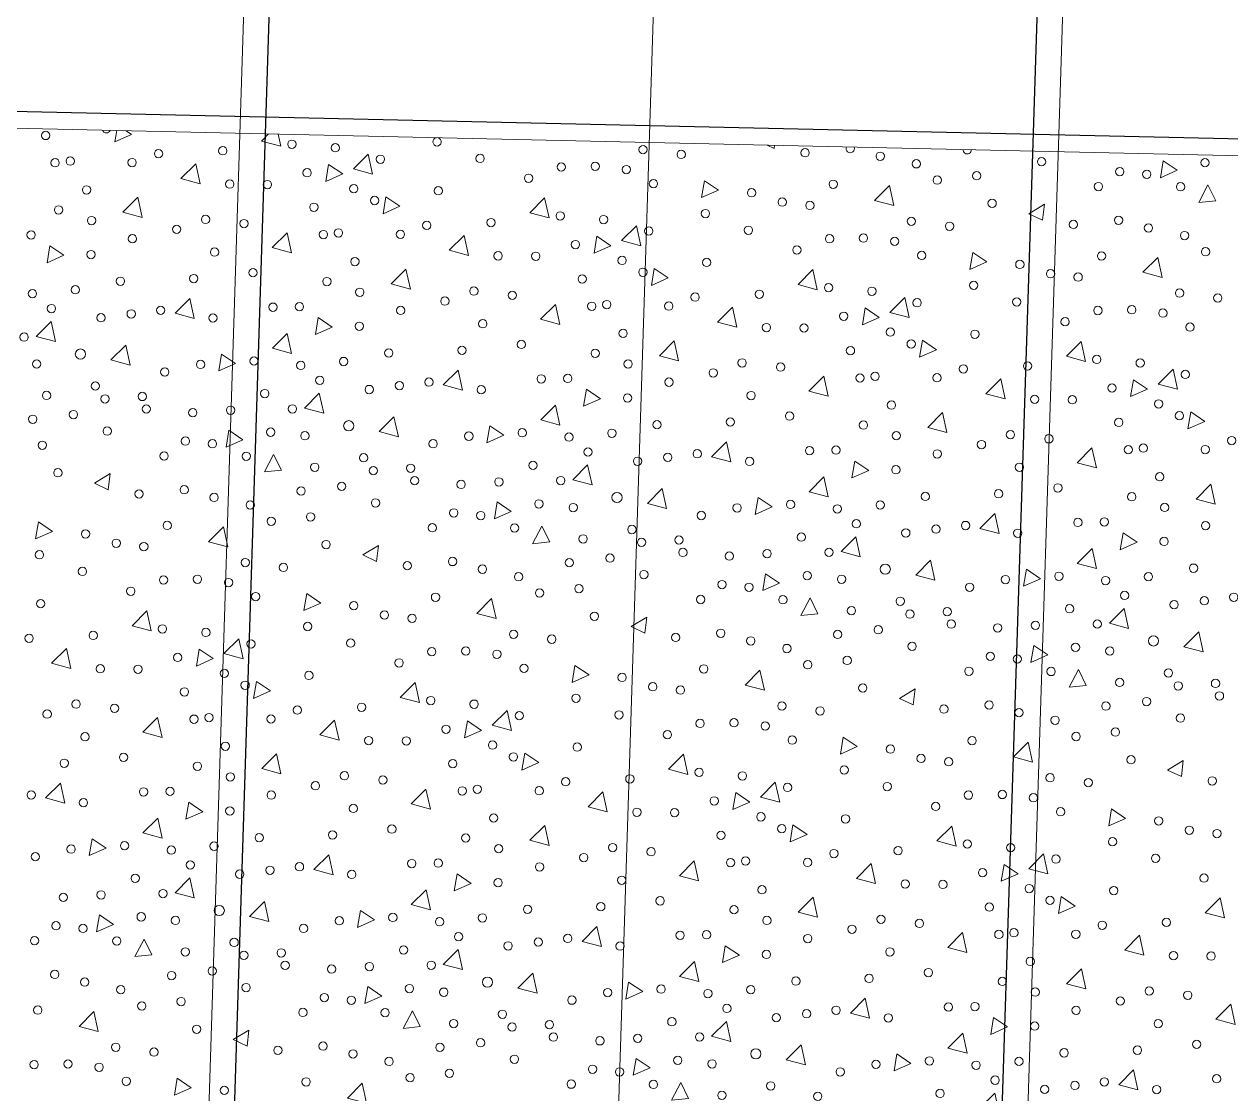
# Model space of a CAD drawing. Extents: x 2536801 to 2538856, y 7112140 to 7131569.
# Drawn here: x 2538111.22 to 2538158.39, y 7124934 to 7124975.79 of the extents above; entities that cross this region are included whole.
import ezdxf

# ---------------------------------------------------------------- set-up
doc = ezdxf.new("R2010")
doc.units = 0
doc.header["$LTSCALE"] = 100
doc.header["$MEASUREMENT"] = 0
for name, color, linetype, lineweight in [('D_BOC_XST', 4, 'Continuous', 13), ('D_CTB_1', 2, 'Continuous', 0), ('D_EOS_ML', 7, 'Continuous', 30), ('D_FOC_XST', 4, 'Continuous', 30), ('D_RIPRAP_1', 7, 'Continuous', 0)]:
    doc.layers.add(name, color=color, linetype=linetype, lineweight=lineweight)

msp = doc.modelspace()

# ---------------------------------------------------------------- linework, layer by layer
at = {"layer": 'D_BOC_XST', "linetype": 'Continuous', "lineweight": 0}
msp.add_line((2538038.671, 7124973.335), (2538196.596, 7124969.806), dxfattribs=at)
at = {"layer": 'D_CTB_1', "linetype": 'Continuous', "lineweight": 0, "ltscale": 0.025}
for p, q in [((2538079.618, 7122710.126), (2538251.406, 7128101.788)), ((2538115.994, 7124856.643), (2538134.146, 7125426.355)), ((2538132.659, 7124877.256), (2538144.187, 7125239.073))]:
    msp.add_line(p, q, dxfattribs=at)
at = {"layer": 'D_EOS_ML'}
for p, q in [((2537858.555, 7116745.355), (2538220.422, 7128102.775)), ((2537888.539, 7116744.399), (2538250.407, 7128101.82))]:
    msp.add_line(p, q, dxfattribs=at)
at = {"layer": 'D_FOC_XST'}
msp.add_line((2538038.692, 7124974.001), (2538195.944, 7124970.488), dxfattribs=at)
at = {"layer": 'D_RIPRAP_1', "color": 7, "linetype": 'Continuous', "lineweight": 0}
for p, q in [((2538038.671, 7124973.335), (2538195.262, 7124969.836)), ((2538140.541, 7124970.934), (2538140.266, 7124971.065)), ((2538140.556, 7124971.058), (2538140.541, 7124970.934)), ((2538150.493, 7124968.386), (2538151.106, 7124968.759)), ((2538151.106, 7124968.759), (2538151.029, 7124968.131)), ((2538151.029, 7124968.131), (2538150.493, 7124968.386)), ((2538113.968, 7124957.857), (2538114.581, 7124958.23)), ((2538114.581, 7124958.23), (2538114.504, 7124957.602)), ((2538114.504, 7124957.602), (2538113.968, 7124957.857)), ((2538124.456, 7124955.055), (2538125.069, 7124955.427)), ((2538125.069, 7124955.427), (2538124.992, 7124954.799)), ((2538124.992, 7124954.799), (2538124.456, 7124955.055)), ((2538134.944, 7124952.252), (2538135.557, 7124952.624)), ((2538135.557, 7124952.624), (2538135.48, 7124951.997)), ((2538135.48, 7124951.997), (2538134.944, 7124952.252)), ((2538145.432, 7124949.449), (2538146.045, 7124949.821)), ((2538146.045, 7124949.821), (2538145.968, 7124949.194)), ((2538145.968, 7124949.194), (2538145.432, 7124949.449)), ((2538155.92, 7124946.646), (2538156.533, 7124947.018)), ((2538156.533, 7124947.018), (2538156.456, 7124946.391)), ((2538156.456, 7124946.391), (2538155.92, 7124946.646)), ((2538119.395, 7124936.117), (2538120.008, 7124936.489)), ((2538120.008, 7124936.489), (2538119.932, 7124935.862)), ((2538119.932, 7124935.862), (2538119.395, 7124936.117))]:
    msp.add_line(p, q, dxfattribs=at)
at = {"layer": 'D_RIPRAP_1', "color": 7, "linetype": 'Continuous', "lineweight": 0, "flags": 128}
for points in [[(2538115.206, 7124971.625), (2538115.421, 7124971.48), (2538114.761, 7124971.189), (2538114.835, 7124971.633)], [(2538121.145, 7124971.492), (2538121.248, 7124971.022), (2538120.496, 7124971.223), (2538120.773, 7124971.5)]]:
    msp.add_lwpolyline(points, dxfattribs=at)
for points in [[(2538124.839, 7124969.934), (2538124.087, 7124970.135), (2538124.667, 7124970.717)], [(2538155.638, 7124969.792), (2538155.749, 7124970.453), (2538156.298, 7124970.083)], [(2538118.101, 7124969.557), (2538117.349, 7124969.758), (2538117.929, 7124970.34)], [(2538123.01, 7124969.646), (2538123.121, 7124970.308), (2538123.67, 7124969.938)], [(2538137.703, 7124969.012), (2538137.813, 7124969.674), (2538138.362, 7124969.303)], [(2538145.215, 7124968.7), (2538144.463, 7124968.9), (2538145.043, 7124969.482)], [(2538157.799, 7124968.891), (2538157.133, 7124968.823), (2538157.496, 7124969.508)], [(2538115.829, 7124968.243), (2538115.077, 7124968.444), (2538115.657, 7124969.026)], [(2538125.249, 7124968.386), (2538125.359, 7124969.048), (2538125.908, 7124968.677)], [(2538131.736, 7124968.219), (2538130.984, 7124968.42), (2538131.564, 7124969.002)], [(2538121.67, 7124966.86), (2538120.918, 7124967.061), (2538121.498, 7124967.643)], [(2538135.327, 7124967.131), (2538134.575, 7124967.332), (2538135.155, 7124967.914)], [(2538112.114, 7124966.468), (2538112.225, 7124967.13), (2538112.774, 7124966.759)], [(2538128.589, 7124966.754), (2538127.837, 7124966.955), (2538128.417, 7124967.537)], [(2538133.498, 7124966.844), (2538133.609, 7124967.506), (2538134.158, 7124967.135)], [(2538148.191, 7124966.209), (2538148.301, 7124966.871), (2538148.85, 7124966.5)], [(2538155.703, 7124965.897), (2538154.951, 7124966.098), (2538155.531, 7124966.68)], [(2538126.317, 7124965.44), (2538125.565, 7124965.641), (2538126.145, 7124966.223)], [(2538135.737, 7124965.583), (2538135.847, 7124966.245), (2538136.396, 7124965.875)], [(2538142.224, 7124965.417), (2538141.472, 7124965.617), (2538142.052, 7124966.199)], [(2538117.868, 7124964.295), (2538117.117, 7124964.495), (2538117.697, 7124965.077)], [(2538132.158, 7124964.057), (2538131.406, 7124964.258), (2538131.986, 7124964.84)], [(2538139.077, 7124963.951), (2538138.325, 7124964.152), (2538138.905, 7124964.734)], [(2538145.815, 7124964.329), (2538145.063, 7124964.529), (2538145.643, 7124965.111)], [(2538122.602, 7124963.665), (2538122.713, 7124964.327), (2538123.262, 7124963.957)], [(2538143.986, 7124964.041), (2538144.097, 7124964.703), (2538144.646, 7124964.332)], [(2538112.441, 7124963.391), (2538111.689, 7124963.592), (2538112.269, 7124964.174)], [(2538121.676, 7124962.927), (2538120.925, 7124963.128), (2538121.505, 7124963.71)], [(2538136.804, 7124962.637), (2538136.053, 7124962.838), (2538136.633, 7124963.42)], [(2538146.225, 7124962.78), (2538146.335, 7124963.442), (2538146.884, 7124963.072)], [(2538152.712, 7124962.614), (2538151.96, 7124962.815), (2538152.54, 7124963.397)], [(2538115.358, 7124962.471), (2538114.607, 7124962.672), (2538115.187, 7124963.254)], [(2538118.824, 7124962.24), (2538118.935, 7124962.902), (2538119.484, 7124962.532)], [(2538128.356, 7124961.492), (2538127.605, 7124961.693), (2538128.185, 7124962.275)], [(2538142.645, 7124961.255), (2538141.894, 7124961.455), (2538142.474, 7124962.037)], [(2538149.565, 7124961.149), (2538148.813, 7124961.349), (2538149.393, 7124961.931)], [(2538154.474, 7124961.238), (2538154.585, 7124961.9), (2538155.134, 7124961.53)], [(2538156.303, 7124961.526), (2538155.551, 7124961.727), (2538156.131, 7124962.309)], [(2538133.09, 7124960.862), (2538133.201, 7124961.524), (2538133.75, 7124961.154)], [(2538122.929, 7124960.588), (2538122.177, 7124960.789), (2538122.757, 7124961.371)], [(2538132.164, 7124960.124), (2538131.413, 7124960.325), (2538131.993, 7124960.907)], [(2538147.292, 7124959.835), (2538146.541, 7124960.036), (2538147.121, 7124960.618)], [(2538156.713, 7124959.977), (2538156.823, 7124960.639), (2538157.372, 7124960.269)], [(2538125.846, 7124959.668), (2538125.095, 7124959.869), (2538125.675, 7124960.451)], [(2538129.312, 7124959.437), (2538129.423, 7124960.099), (2538129.972, 7124959.729)], [(2538119.113, 7124959.263), (2538119.224, 7124959.924), (2538119.773, 7124959.554)], [(2538138.844, 7124958.689), (2538138.093, 7124958.89), (2538138.673, 7124959.472)], [(2538153.133, 7124958.452), (2538152.382, 7124958.653), (2538152.962, 7124959.235)], [(2538121.274, 7124958.362), (2538120.608, 7124958.294), (2538120.971, 7124958.979)], [(2538143.578, 7124958.059), (2538143.689, 7124958.721), (2538144.238, 7124958.351)], [(2538133.417, 7124957.786), (2538132.665, 7124957.986), (2538133.245, 7124958.568)], [(2538142.652, 7124957.321), (2538141.901, 7124957.522), (2538142.481, 7124958.104)], [(2538136.334, 7124956.865), (2538135.583, 7124957.066), (2538136.163, 7124957.648)], [(2538157.78, 7124957.032), (2538157.029, 7124957.233), (2538157.609, 7124957.815)], [(2538139.8, 7124956.635), (2538139.911, 7124957.296), (2538140.46, 7124956.926)], [(2538129.601, 7124956.46), (2538129.712, 7124957.122), (2538130.261, 7124956.751)], [(2538111.666, 7124955.68), (2538111.777, 7124956.342), (2538112.326, 7124955.971)], [(2538149.332, 7124955.886), (2538148.581, 7124956.087), (2538149.16, 7124956.669)], [(2538119.178, 7124955.368), (2538118.426, 7124955.569), (2538119.006, 7124956.151)], [(2538131.762, 7124955.559), (2538131.096, 7124955.491), (2538131.459, 7124956.176)], [(2538143.905, 7124954.983), (2538143.153, 7124955.184), (2538143.733, 7124955.766)], [(2538154.066, 7124955.257), (2538154.177, 7124955.918), (2538154.726, 7124955.548)], [(2538153.14, 7124954.519), (2538152.389, 7124954.72), (2538152.969, 7124955.302)], [(2538146.822, 7124954.062), (2538146.071, 7124954.263), (2538146.65, 7124954.845)], [(2538150.288, 7124953.832), (2538150.399, 7124954.494), (2538150.948, 7124954.123)], [(2538140.089, 7124953.657), (2538140.2, 7124954.319), (2538140.749, 7124953.949)], [(2538122.154, 7124952.877), (2538122.264, 7124953.539), (2538122.813, 7124953.169)], [(2538129.666, 7124952.565), (2538128.914, 7124952.766), (2538129.494, 7124953.348)], [(2538142.25, 7124952.757), (2538141.584, 7124952.688), (2538141.947, 7124953.374)], [(2538154.393, 7124952.18), (2538153.641, 7124952.381), (2538154.221, 7124952.963)], [(2538116.187, 7124952.085), (2538115.435, 7124952.286), (2538116.015, 7124952.868)], [(2538157.31, 7124951.26), (2538156.559, 7124951.46), (2538157.138, 7124952.042)], [(2538119.778, 7124950.997), (2538119.026, 7124951.198), (2538119.606, 7124951.78)], [(2538150.577, 7124950.854), (2538150.688, 7124951.516), (2538151.237, 7124951.146)], [(2538113.04, 7124950.62), (2538112.288, 7124950.82), (2538112.868, 7124951.402)], [(2538117.95, 7124950.709), (2538118.06, 7124951.371), (2538118.609, 7124951.001)], [(2538132.642, 7124950.074), (2538132.752, 7124950.736), (2538133.301, 7124950.366)], [(2538152.738, 7124949.954), (2538152.072, 7124949.885), (2538152.435, 7124950.571)], [(2538120.188, 7124949.448), (2538120.299, 7124950.11), (2538120.848, 7124949.74)], [(2538140.154, 7124949.762), (2538139.402, 7124949.963), (2538139.982, 7124950.545)], [(2538126.675, 7124949.282), (2538125.923, 7124949.483), (2538126.503, 7124950.065)], [(2538116.609, 7124947.923), (2538115.857, 7124948.124), (2538116.437, 7124948.706)], [(2538130.266, 7124948.194), (2538129.514, 7124948.395), (2538130.094, 7124948.977)], [(2538123.528, 7124947.817), (2538122.776, 7124948.018), (2538123.356, 7124948.6)], [(2538128.437, 7124947.906), (2538128.548, 7124948.568), (2538129.097, 7124948.198)], [(2538143.13, 7124947.271), (2538143.24, 7124947.933), (2538143.789, 7124947.563)], [(2538150.642, 7124946.959), (2538149.89, 7124947.16), (2538150.47, 7124947.742)], [(2538121.256, 7124946.503), (2538120.504, 7124946.704), (2538121.084, 7124947.286)], [(2538130.676, 7124946.646), (2538130.787, 7124947.307), (2538131.336, 7124946.937)], [(2538137.163, 7124946.479), (2538136.411, 7124946.68), (2538136.991, 7124947.262)], [(2538112.807, 7124945.357), (2538112.056, 7124945.558), (2538112.636, 7124946.14)], [(2538127.097, 7124945.12), (2538126.345, 7124945.321), (2538126.925, 7124945.903)], [(2538140.754, 7124945.391), (2538140.002, 7124945.592), (2538140.582, 7124946.174)], [(2538117.541, 7124944.728), (2538117.652, 7124945.389), (2538118.201, 7124945.019)], [(2538134.016, 7124945.014), (2538133.264, 7124945.215), (2538133.844, 7124945.797)], [(2538138.925, 7124945.103), (2538139.036, 7124945.765), (2538139.585, 7124945.395)], [(2538153.618, 7124944.469), (2538153.728, 7124945.131), (2538154.277, 7124944.76)], [(2538116.616, 7124943.99), (2538115.864, 7124944.191), (2538116.444, 7124944.773)], [(2538131.744, 7124943.7), (2538130.992, 7124943.901), (2538131.572, 7124944.483)], [(2538141.164, 7124943.843), (2538141.274, 7124944.505), (2538141.823, 7124944.134)], [(2538147.651, 7124943.676), (2538146.899, 7124943.877), (2538147.479, 7124944.459)], [(2538113.763, 7124943.303), (2538113.874, 7124943.965), (2538114.423, 7124943.594)], [(2538123.295, 7124942.554), (2538122.544, 7124942.755), (2538123.124, 7124943.337)], [(2538137.585, 7124942.317), (2538136.833, 7124942.518), (2538137.413, 7124943.1)], [(2538151.242, 7124942.588), (2538150.49, 7124942.789), (2538151.07, 7124943.371)], [(2538128.029, 7124941.925), (2538128.14, 7124942.587), (2538128.689, 7124942.216)], [(2538144.504, 7124942.211), (2538143.752, 7124942.412), (2538144.332, 7124942.994)], [(2538149.413, 7124942.301), (2538149.524, 7124942.962), (2538150.073, 7124942.592)], [(2538117.868, 7124941.651), (2538117.117, 7124941.852), (2538117.696, 7124942.434)], [(2538127.103, 7124941.187), (2538126.352, 7124941.388), (2538126.932, 7124941.97)], [(2538142.232, 7124940.897), (2538141.48, 7124941.098), (2538142.06, 7124941.68)], [(2538151.652, 7124941.04), (2538151.762, 7124941.702), (2538152.311, 7124941.332)], [(2538158.139, 7124940.873), (2538157.387, 7124941.074), (2538157.967, 7124941.656)], [(2538120.785, 7124940.731), (2538120.034, 7124940.931), (2538120.614, 7124941.513)], [(2538124.251, 7124940.5), (2538124.362, 7124941.162), (2538124.911, 7124940.791)], [(2538114.053, 7124940.325), (2538114.163, 7124940.987), (2538114.712, 7124940.617)], [(2538133.783, 7124939.752), (2538133.032, 7124939.952), (2538133.612, 7124940.534)], [(2538148.073, 7124939.514), (2538147.321, 7124939.715), (2538147.901, 7124940.297)], [(2538154.992, 7124939.408), (2538154.24, 7124939.609), (2538154.82, 7124940.191)], [(2538116.213, 7124939.425), (2538115.547, 7124939.356), (2538115.91, 7124940.042)], [(2538138.517, 7124939.122), (2538138.628, 7124939.784), (2538139.177, 7124939.414)], [(2538128.356, 7124938.848), (2538127.604, 7124939.049), (2538128.184, 7124939.631)], [(2538137.591, 7124938.384), (2538136.84, 7124938.585), (2538137.42, 7124939.167)], [(2538152.72, 7124938.094), (2538151.968, 7124938.295), (2538152.548, 7124938.877)], [(2538131.273, 7124937.928), (2538130.522, 7124938.129), (2538131.102, 7124938.711)], [(2538134.739, 7124937.697), (2538134.85, 7124938.359), (2538135.399, 7124937.989)], [(2538124.54, 7124937.522), (2538124.651, 7124938.184), (2538125.2, 7124937.814)], [(2538144.271, 7124936.949), (2538143.52, 7124937.15), (2538144.1, 7124937.732)], [(2538158.561, 7124936.711), (2538157.809, 7124936.912), (2538158.389, 7124937.494)], [(2538114.117, 7124936.43), (2538113.366, 7124936.631), (2538113.945, 7124937.213)], [(2538126.701, 7124936.622), (2538126.035, 7124936.554), (2538126.398, 7124937.239)], [(2538149.005, 7124936.319), (2538149.116, 7124936.981), (2538149.665, 7124936.611)], [(2538138.844, 7124936.045), (2538138.092, 7124936.246), (2538138.672, 7124936.828)], [(2538148.079, 7124935.581), (2538147.328, 7124935.782), (2538147.908, 7124936.364)], [(2538141.761, 7124935.125), (2538141.01, 7124935.326), (2538141.59, 7124935.908)], [(2538145.227, 7124934.894), (2538145.338, 7124935.556), (2538145.887, 7124935.186)], [(2538135.028, 7124934.72), (2538135.139, 7124935.381), (2538135.688, 7124935.011)], [(2538117.093, 7124933.94), (2538117.204, 7124934.602), (2538117.753, 7124934.231)], [(2538154.759, 7124934.146), (2538154.008, 7124934.347), (2538154.588, 7124934.929)], [(2538124.605, 7124933.628), (2538123.853, 7124933.828), (2538124.433, 7124934.41)], [(2538137.189, 7124933.819), (2538136.523, 7124933.751), (2538136.886, 7124934.436)], [(2538149.332, 7124933.243), (2538148.58, 7124933.443), (2538149.16, 7124934.025)]]:
    msp.add_lwpolyline(points, close=True, dxfattribs=at)
at = {"layer": 'D_RIPRAP_1', "color": 7, "linetype": 'Continuous', "lineweight": 0}
for centre, radius in [((2538112.058, 7124971.441), 0.163), ((2538116.471, 7124970.732), 0.163), ((2538118.981, 7124970.843), 0.163), ((2538121.687, 7124971.101), 0.163), ((2538123.382, 7124970.961), 0.163), ((2538135.412, 7124970.889), 0.163), ((2538136.905, 7124970.699), 0.163), ((2538141.747, 7124970.767), 0.163), ((2538112.43, 7124970.375), 0.163), ((2538113.018, 7124970.439), 0.163), ((2538115.44, 7124970.382), 0.163), ((2538125.148, 7124970.512), 0.163), ((2538129.044, 7124970.543), 0.163), ((2538132.216, 7124970.209), 0.163), ((2538133.542, 7124970.235), 0.163), ((2538144.683, 7124970.63), 0.163), ((2538146.095, 7124970.334), 0.163), ((2538150.992, 7124970.418), 0.163), ((2538157.379, 7124970.378), 0.163), ((2538122.281, 7124969.984), 0.163), ((2538130.937, 7124969.77), 0.163), ((2538134.76, 7124970.109), 0.163), ((2538148.453, 7124969.869), 0.163), ((2538154.049, 7124970.028), 0.163), ((2538155.104, 7124969.924), 0.163), ((2538113.658, 7124969.316), 0.163), ((2538119.258, 7124969.542), 0.163), ((2538120.73, 7124969.525), 0.163), ((2538124.104, 7124969.362), 0.163), ((2538127.411, 7124969.282), 0.163), ((2538135.818, 7124969.559), 0.163), ((2538142.848, 7124969.535), 0.163), ((2538146.914, 7124969.699), 0.163), ((2538153.213, 7124969.446), 0.163), ((2538156.427, 7124969.436), 0.163), ((2538124.919, 7124968.901), 0.163), ((2538139.655, 7124969.204), 0.163), ((2538140.853, 7124968.84), 0.163), ((2538112.565, 7124968.535), 0.163), ((2538122.546, 7124968.638), 0.163), ((2538137.851, 7124968.39), 0.163), ((2538141.934, 7124968.709), 0.163), ((2538149.06, 7124968.79), 0.163), ((2538113.852, 7124968.119), 0.163), ((2538118.31, 7124968.162), 0.163), ((2538119.814, 7124967.998), 0.163), ((2538126.959, 7124967.929), 0.163), ((2538129.469, 7124968.041), 0.163), ((2538132.175, 7124968.299), 0.163), ((2538133.87, 7124968.158), 0.163), ((2538145.9, 7124968.086), 0.163), ((2538147.393, 7124967.896), 0.163), ((2538152.235, 7124967.964), 0.163), ((2538154.001, 7124968.128), 0.163), ((2538111.492, 7124967.555), 0.163), ((2538115.45, 7124967.408), 0.163), ((2538117.179, 7124967.773), 0.163), ((2538122.918, 7124967.572), 0.163), ((2538123.506, 7124967.636), 0.163), ((2538125.928, 7124967.579), 0.163), ((2538135.636, 7124967.709), 0.163), ((2538139.532, 7124967.74), 0.163), ((2538142.704, 7124967.406), 0.163), ((2538144.029, 7124967.433), 0.163), ((2538155.171, 7124967.828), 0.163), ((2538156.582, 7124967.531), 0.163), ((2538132.769, 7124967.181), 0.163), ((2538141.425, 7124966.967), 0.163), ((2538145.248, 7124967.306), 0.163), ((2538113.832, 7124966.789), 0.163), ((2538118.66, 7124966.886), 0.163), ((2538124.146, 7124966.513), 0.163), ((2538129.746, 7124966.739), 0.163), ((2538131.218, 7124966.722), 0.163), ((2538134.592, 7124966.56), 0.163), ((2538137.899, 7124966.479), 0.163), ((2538146.306, 7124966.756), 0.163), ((2538153.336, 7124966.732), 0.163), ((2538157.402, 7124966.896), 0.163), ((2538120.165, 7124966.08), 0.163), ((2538135.406, 7124966.098), 0.163), ((2538150.142, 7124966.401), 0.163), ((2538151.341, 7124966.038), 0.163), ((2538114.983, 7124965.747), 0.163), ((2538117.847, 7124965.851), 0.163), ((2538123.053, 7124965.733), 0.163), ((2538133.034, 7124965.835), 0.163), ((2538142.663, 7124965.496), 0.163), ((2538148.339, 7124965.587), 0.163), ((2538152.422, 7124965.906), 0.163), ((2538111.543, 7124965.26), 0.163), ((2538113.219, 7124965.413), 0.163), ((2538124.34, 7124965.317), 0.163), ((2538128.798, 7124965.359), 0.163), ((2538130.302, 7124965.195), 0.163), ((2538137.447, 7124965.126), 0.163), ((2538139.957, 7124965.238), 0.163), ((2538144.358, 7124965.355), 0.163), ((2538156.388, 7124965.283), 0.163), ((2538157.881, 7124965.093), 0.163), ((2538112.286, 7124964.679), 0.163), ((2538116.555, 7124964.61), 0.163), ((2538120.946, 7124964.733), 0.163), ((2538121.98, 7124964.753), 0.163), ((2538125.938, 7124964.606), 0.163), ((2538127.667, 7124964.97), 0.163), ((2538133.406, 7124964.769), 0.163), ((2538133.994, 7124964.833), 0.163), ((2538136.416, 7124964.776), 0.163), ((2538146.124, 7124964.906), 0.163), ((2538150.02, 7124964.937), 0.163), ((2538153.192, 7124964.603), 0.163), ((2538154.517, 7124964.63), 0.163), ((2538114.221, 7124964.319), 0.163), ((2538115.402, 7124964.471), 0.163), ((2538118.599, 7124964.31), 0.163), ((2538129.148, 7124964.083), 0.163), ((2538143.257, 7124964.379), 0.163), ((2538151.913, 7124964.165), 0.163), ((2538155.736, 7124964.503), 0.163), ((2538124.32, 7124963.987), 0.163), ((2538134.634, 7124963.71), 0.163), ((2538140.234, 7124963.936), 0.163), ((2538141.706, 7124963.92), 0.163), ((2538145.08, 7124963.757), 0.163), ((2538148.387, 7124963.676), 0.163), ((2538156.794, 7124963.953), 0.163), ((2538111.218, 7124963.563), 0.163), ((2538130.653, 7124963.277), 0.163), ((2538145.894, 7124963.295), 0.163), ((2538113.418, 7124962.902), 0.199), ((2538125.471, 7124962.944), 0.163), ((2538128.335, 7124963.048), 0.163), ((2538133.541, 7124962.93), 0.163), ((2538143.522, 7124963.032), 0.163), ((2538153.151, 7124962.693), 0.163), ((2538111.707, 7124962.511), 0.163), ((2538116.716, 7124962.199), 0.163), ((2538118.114, 7124962.496), 0.163), ((2538120.204, 7124962.629), 0.163), ((2538122.031, 7124962.458), 0.163), ((2538123.707, 7124962.61), 0.163), ((2538134.828, 7124962.514), 0.163), ((2538139.286, 7124962.556), 0.163), ((2538140.79, 7124962.392), 0.163), ((2538147.935, 7124962.323), 0.163), ((2538150.445, 7124962.435), 0.163), ((2538154.846, 7124962.553), 0.163), ((2538122.774, 7124961.876), 0.163), ((2538127.043, 7124961.807), 0.163), ((2538131.434, 7124961.93), 0.163), ((2538132.468, 7124961.95), 0.163), ((2538136.426, 7124961.803), 0.163), ((2538138.155, 7124962.167), 0.163), ((2538143.894, 7124961.966), 0.163), ((2538144.482, 7124962.031), 0.163), ((2538146.903, 7124961.974), 0.163), ((2538156.612, 7124962.103), 0.163), ((2538112.093, 7124961.284), 0.163), ((2538114.001, 7124961.652), 0.163), ((2538120.623, 7124961.356), 0.163), ((2538124.709, 7124961.516), 0.163), ((2538125.89, 7124961.668), 0.163), ((2538129.087, 7124961.508), 0.163), ((2538139.636, 7124961.28), 0.163), ((2538153.745, 7124961.576), 0.163), ((2538114.38, 7124961.149), 0.163), ((2538115.84, 7124961.243), 0.163), ((2538134.807, 7124961.184), 0.163), ((2538145.122, 7124960.907), 0.163), ((2538150.722, 7124961.133), 0.163), ((2538152.194, 7124961.117), 0.163), ((2538155.568, 7124960.954), 0.163), ((2538111.555, 7124960.355), 0.163), ((2538113.143, 7124960.535), 0.163), ((2538115.995, 7124960.756), 0.163), ((2538117.811, 7124960.61), 0.163), ((2538119.289, 7124960.708), 0.163), ((2538121.706, 7124960.76), 0.163), ((2538141.141, 7124960.475), 0.163), ((2538156.382, 7124960.492), 0.163), ((2538114.468, 7124959.889), 0.163), ((2538120.854, 7124959.849), 0.163), ((2538123.906, 7124960.1), 0.199), ((2538135.959, 7124960.141), 0.163), ((2538138.823, 7124960.245), 0.163), ((2538144.029, 7124960.127), 0.163), ((2538154.01, 7124960.23), 0.163), ((2538117.524, 7124959.499), 0.163), ((2538118.579, 7124959.395), 0.163), ((2538122.195, 7124959.708), 0.163), ((2538127.204, 7124959.396), 0.163), ((2538128.602, 7124959.693), 0.163), ((2538130.691, 7124959.826), 0.163), ((2538132.519, 7124959.655), 0.163), ((2538134.195, 7124959.807), 0.163), ((2538145.315, 7124959.711), 0.163), ((2538148.643, 7124959.364), 0.163), ((2538149.774, 7124959.753), 0.163), ((2538151.278, 7124959.589), 0.163), ((2538158.423, 7124959.52), 0.163), ((2538111.928, 7124959.34), 0.163), ((2538116.688, 7124958.917), 0.163), ((2538119.902, 7124958.907), 0.163), ((2538133.262, 7124959.073), 0.163), ((2538137.531, 7124959.005), 0.163), ((2538141.922, 7124959.127), 0.163), ((2538142.956, 7124959.147), 0.163), ((2538146.914, 7124959), 0.163), ((2538154.382, 7124959.164), 0.163), ((2538154.97, 7124959.228), 0.163), ((2538157.391, 7124959.171), 0.163), ((2538122.581, 7124958.481), 0.163), ((2538124.489, 7124958.849), 0.163), ((2538126.328, 7124958.44), 0.163), ((2538131.111, 7124958.553), 0.163), ((2538135.197, 7124958.713), 0.163), ((2538136.378, 7124958.866), 0.163), ((2538139.575, 7124958.705), 0.163), ((2538150.124, 7124958.478), 0.163), ((2538112.536, 7124958.261), 0.163), ((2538124.868, 7124958.346), 0.163), ((2538126.483, 7124957.953), 0.163), ((2538132.194, 7124957.957), 0.163), ((2538145.295, 7124958.381), 0.163), ((2538155.61, 7124958.105), 0.163), ((2538117.476, 7124957.599), 0.163), ((2538122.043, 7124957.552), 0.163), ((2538123.631, 7124957.732), 0.163), ((2538128.299, 7124957.808), 0.163), ((2538129.777, 7124957.906), 0.163), ((2538151.629, 7124957.672), 0.163), ((2538115.71, 7124957.435), 0.163), ((2538118.646, 7124957.299), 0.163), ((2538120.058, 7124957.002), 0.163), ((2538124.956, 7124957.086), 0.163), ((2538131.342, 7124957.046), 0.163), ((2538134.394, 7124957.297), 0.199), ((2538141.179, 7124957.024), 0.163), ((2538144.683, 7124957.004), 0.163), ((2538146.447, 7124957.338), 0.163), ((2538149.311, 7124957.442), 0.163), ((2538154.517, 7124957.324), 0.163), ((2538122.416, 7124956.538), 0.163), ((2538128.012, 7124956.696), 0.163), ((2538129.067, 7124956.592), 0.163), ((2538132.683, 7124956.905), 0.163), ((2538137.692, 7124956.593), 0.163), ((2538139.09, 7124956.89), 0.163), ((2538143.007, 7124956.852), 0.163), ((2538155.803, 7124956.908), 0.163), ((2538116.811, 7124956.203), 0.163), ((2538120.878, 7124956.367), 0.163), ((2538127.176, 7124956.114), 0.163), ((2538130.39, 7124956.104), 0.163), ((2538143.75, 7124956.27), 0.163), ((2538146.866, 7124956.063), 0.163), ((2538148.019, 7124956.202), 0.163), ((2538152.41, 7124956.324), 0.163), ((2538153.444, 7124956.344), 0.163), ((2538157.402, 7124956.197), 0.163), ((2538113.618, 7124955.872), 0.163), ((2538133.069, 7124955.678), 0.163), ((2538134.977, 7124956.046), 0.163), ((2538136.816, 7124955.637), 0.163), ((2538141.599, 7124955.75), 0.163), ((2538145.685, 7124955.911), 0.163), ((2538150.063, 7124955.902), 0.163), ((2538114.817, 7124955.509), 0.163), ((2538115.897, 7124955.377), 0.163), ((2538123.024, 7124955.458), 0.163), ((2538135.356, 7124955.543), 0.163), ((2538136.971, 7124955.151), 0.163), ((2538142.682, 7124955.154), 0.163), ((2538155.783, 7124955.578), 0.163), ((2538111.814, 7124955.058), 0.163), ((2538119.863, 7124954.754), 0.163), ((2538127.964, 7124954.796), 0.163), ((2538132.531, 7124954.749), 0.163), ((2538134.119, 7124954.929), 0.163), ((2538138.787, 7124955.005), 0.163), ((2538140.264, 7124955.103), 0.163), ((2538113.496, 7124954.408), 0.163), ((2538121.356, 7124954.564), 0.163), ((2538126.198, 7124954.632), 0.163), ((2538129.134, 7124954.496), 0.163), ((2538130.546, 7124954.199), 0.163), ((2538135.444, 7124954.284), 0.163), ((2538141.83, 7124954.243), 0.163), ((2538144.882, 7124954.494), 0.199), ((2538151.667, 7124954.221), 0.163), ((2538155.171, 7124954.202), 0.163), ((2538156.935, 7124954.535), 0.163), ((2538116.667, 7124954.074), 0.163), ((2538117.993, 7124954.101), 0.163), ((2538119.211, 7124953.974), 0.163), ((2538132.904, 7124953.735), 0.163), ((2538138.5, 7124953.893), 0.163), ((2538139.555, 7124953.789), 0.163), ((2538143.171, 7124954.102), 0.163), ((2538148.18, 7124953.791), 0.163), ((2538149.578, 7124954.088), 0.163), ((2538153.495, 7124954.049), 0.163), ((2538115.388, 7124953.636), 0.163), ((2538120.269, 7124953.424), 0.163), ((2538127.299, 7124953.4), 0.163), ((2538131.366, 7124953.564), 0.163), ((2538137.664, 7124953.311), 0.163), ((2538140.878, 7124953.301), 0.163), ((2538145.465, 7124953.243), 0.163), ((2538154.238, 7124953.468), 0.163), ((2538157.354, 7124953.26), 0.163), ((2538158.507, 7124953.399), 0.163), ((2538111.863, 7124953.147), 0.163), ((2538124.106, 7124953.07), 0.163), ((2538143.557, 7124952.875), 0.163), ((2538147.303, 7124952.834), 0.163), ((2538152.087, 7124952.947), 0.163), ((2538156.173, 7124953.108), 0.163), ((2538125.304, 7124952.706), 0.163), ((2538126.385, 7124952.574), 0.163), ((2538133.512, 7124952.655), 0.163), ((2538145.844, 7124952.74), 0.163), ((2538147.459, 7124952.348), 0.163), ((2538150.752, 7124952.3), 0.163), ((2538153.17, 7124952.352), 0.163), ((2538113.92, 7124951.906), 0.163), ((2538116.626, 7124952.164), 0.163), ((2538118.322, 7124952.024), 0.163), ((2538122.302, 7124952.256), 0.163), ((2538130.351, 7124951.951), 0.163), ((2538136.686, 7124951.83), 0.163), ((2538138.452, 7124951.993), 0.163), ((2538143.019, 7124951.947), 0.163), ((2538144.607, 7124952.127), 0.163), ((2538149.275, 7124952.202), 0.163), ((2538111.41, 7124951.794), 0.163), ((2538120.087, 7124951.574), 0.163), ((2538123.984, 7124951.606), 0.163), ((2538131.844, 7124951.761), 0.163), ((2538139.622, 7124951.693), 0.163), ((2538141.034, 7124951.396), 0.163), ((2538145.931, 7124951.481), 0.163), ((2538152.318, 7124951.441), 0.163), ((2538155.37, 7124951.691), 0.199), ((2538117.22, 7124951.047), 0.163), ((2538127.155, 7124951.271), 0.163), ((2538128.481, 7124951.298), 0.163), ((2538129.699, 7124951.171), 0.163), ((2538143.392, 7124950.932), 0.163), ((2538148.988, 7124951.09), 0.163), ((2538150.043, 7124950.986), 0.163), ((2538153.659, 7124951.3), 0.163), ((2538114.197, 7124950.604), 0.163), ((2538115.669, 7124950.588), 0.163), ((2538119.043, 7124950.425), 0.163), ((2538125.876, 7124950.833), 0.163), ((2538130.757, 7124950.621), 0.163), ((2538137.787, 7124950.598), 0.163), ((2538141.853, 7124950.761), 0.163), ((2538148.152, 7124950.509), 0.163), ((2538151.366, 7124950.498), 0.163), ((2538155.953, 7124950.44), 0.163), ((2538119.858, 7124949.963), 0.163), ((2538122.351, 7124950.344), 0.163), ((2538134.594, 7124950.267), 0.163), ((2538154.045, 7124950.072), 0.163), ((2538156.332, 7124949.937), 0.163), ((2538157.791, 7124950.032), 0.163), ((2538117.485, 7124949.701), 0.163), ((2538132.79, 7124949.453), 0.163), ((2538135.792, 7124949.903), 0.163), ((2538136.873, 7124949.772), 0.163), ((2538144, 7124949.852), 0.163), ((2538157.947, 7124949.545), 0.163), ((2538113.249, 7124949.224), 0.163), ((2538114.754, 7124949.06), 0.163), ((2538121.898, 7124948.991), 0.163), ((2538124.408, 7124949.103), 0.163), ((2538127.114, 7124949.361), 0.163), ((2538128.809, 7124949.221), 0.163), ((2538140.839, 7124949.149), 0.163), ((2538147.174, 7124949.027), 0.163), ((2538148.94, 7124949.19), 0.163), ((2538153.507, 7124949.144), 0.163), ((2538155.095, 7124949.324), 0.163), ((2538112.118, 7124948.835), 0.163), ((2538117.857, 7124948.635), 0.163), ((2538118.445, 7124948.699), 0.163), ((2538120.867, 7124948.642), 0.163), ((2538130.575, 7124948.772), 0.163), ((2538134.472, 7124948.803), 0.163), ((2538142.332, 7124948.959), 0.163), ((2538150.11, 7124948.89), 0.163), ((2538151.522, 7124948.594), 0.163), ((2538156.419, 7124948.678), 0.163), ((2538127.708, 7124948.244), 0.163), ((2538137.643, 7124948.469), 0.163), ((2538138.969, 7124948.495), 0.163), ((2538140.187, 7124948.368), 0.163), ((2538153.88, 7124948.129), 0.163), ((2538113.599, 7124947.949), 0.163), ((2538119.085, 7124947.576), 0.163), ((2538124.685, 7124947.801), 0.163), ((2538126.157, 7124947.785), 0.163), ((2538129.531, 7124947.622), 0.163), ((2538136.364, 7124948.03), 0.163), ((2538141.245, 7124947.819), 0.163), ((2538148.275, 7124947.795), 0.163), ((2538152.341, 7124947.958), 0.163), ((2538115.104, 7124947.143), 0.163), ((2538130.346, 7124947.16), 0.163), ((2538132.839, 7124947.542), 0.163), ((2538145.082, 7124947.464), 0.163), ((2538146.28, 7124947.1), 0.163), ((2538112.787, 7124946.913), 0.163), ((2538117.993, 7124946.795), 0.163), ((2538127.973, 7124946.898), 0.163), ((2538143.278, 7124946.65), 0.163), ((2538147.361, 7124946.969), 0.163), ((2538154.488, 7124947.05), 0.163), ((2538119.279, 7124946.379), 0.163), ((2538123.737, 7124946.422), 0.163), ((2538125.241, 7124946.257), 0.163), ((2538132.386, 7124946.189), 0.163), ((2538134.896, 7124946.3), 0.163), ((2538137.602, 7124946.558), 0.163), ((2538139.297, 7124946.418), 0.163), ((2538151.327, 7124946.346), 0.163), ((2538152.82, 7124946.156), 0.163), ((2538157.662, 7124946.224), 0.163), ((2538115.885, 7124945.795), 0.163), ((2538116.919, 7124945.815), 0.163), ((2538122.606, 7124946.032), 0.163), ((2538128.345, 7124945.832), 0.163), ((2538128.933, 7124945.896), 0.163), ((2538131.355, 7124945.839), 0.163), ((2538141.063, 7124945.969), 0.163), ((2538144.959, 7124946), 0.163), ((2538149.457, 7124945.692), 0.163), ((2538111.494, 7124945.673), 0.163), ((2538113.538, 7124945.373), 0.163), ((2538120.877, 7124945.668), 0.163), ((2538138.196, 7124945.441), 0.163), ((2538146.852, 7124945.227), 0.163), ((2538148.131, 7124945.666), 0.163), ((2538150.675, 7124945.566), 0.163), ((2538119.259, 7124945.049), 0.163), ((2538124.087, 7124945.146), 0.163), ((2538129.573, 7124944.773), 0.163), ((2538135.173, 7124944.999), 0.163), ((2538136.645, 7124944.982), 0.163), ((2538140.019, 7124944.819), 0.163), ((2538143.327, 7124944.739), 0.163), ((2538151.733, 7124945.016), 0.163), ((2538125.592, 7124944.34), 0.163), ((2538140.834, 7124944.357), 0.163), ((2538155.57, 7124944.661), 0.163), ((2538156.768, 7124944.297), 0.163), ((2538120.41, 7124944.006), 0.163), ((2538123.274, 7124944.111), 0.163), ((2538128.48, 7124943.992), 0.163), ((2538138.461, 7124944.095), 0.163), ((2538153.766, 7124943.847), 0.163), ((2538157.849, 7124944.166), 0.163), ((2538113.053, 7124943.559), 0.163), ((2538115.143, 7124943.692), 0.163), ((2538116.97, 7124943.52), 0.163), ((2538118.646, 7124943.673), 0.163), ((2538129.767, 7124943.576), 0.163), ((2538134.225, 7124943.619), 0.163), ((2538135.729, 7124943.455), 0.163), ((2538142.874, 7124943.386), 0.163), ((2538145.384, 7124943.498), 0.163), ((2538148.09, 7124943.756), 0.163), ((2538149.785, 7124943.615), 0.163), ((2538111.655, 7124943.262), 0.163), ((2538117.713, 7124942.939), 0.163), ((2538121.982, 7124942.87), 0.163), ((2538126.373, 7124942.993), 0.163), ((2538127.407, 7124943.012), 0.163), ((2538131.365, 7124942.865), 0.163), ((2538133.094, 7124943.229), 0.163), ((2538138.833, 7124943.029), 0.163), ((2538139.421, 7124943.093), 0.163), ((2538141.843, 7124943.036), 0.163), ((2538151.551, 7124943.166), 0.163), ((2538155.447, 7124943.197), 0.163), ((2538115.562, 7124942.418), 0.163), ((2538119.648, 7124942.579), 0.163), ((2538120.829, 7124942.731), 0.163), ((2538124.026, 7124942.57), 0.163), ((2538148.684, 7124942.638), 0.163), ((2538157.34, 7124942.424), 0.163), ((2538129.747, 7124942.246), 0.163), ((2538134.575, 7124942.343), 0.163), ((2538140.061, 7124941.97), 0.163), ((2538145.661, 7124942.196), 0.163), ((2538147.133, 7124942.179), 0.163), ((2538150.507, 7124942.017), 0.163), ((2538153.814, 7124941.936), 0.163), ((2538112.75, 7124941.673), 0.163), ((2538114.228, 7124941.771), 0.163), ((2538116.645, 7124941.823), 0.163), ((2538136.08, 7124941.537), 0.163), ((2538151.321, 7124941.555), 0.163), ((2538118.845, 7124941.162), 0.199), ((2538130.898, 7124941.204), 0.163), ((2538133.762, 7124941.308), 0.163), ((2538138.968, 7124941.19), 0.163), ((2538148.949, 7124941.292), 0.163), ((2538112.464, 7124940.561), 0.163), ((2538115.793, 7124940.912), 0.163), ((2538117.134, 7124940.771), 0.163), ((2538123.541, 7124940.756), 0.163), ((2538125.631, 7124940.889), 0.163), ((2538127.458, 7124940.717), 0.163), ((2538129.134, 7124940.87), 0.163), ((2538140.255, 7124940.773), 0.163), ((2538144.713, 7124940.816), 0.163), ((2538146.217, 7124940.652), 0.163), ((2538153.362, 7124940.583), 0.163), ((2538155.872, 7124940.695), 0.163), ((2538113.519, 7124940.457), 0.163), ((2538122.143, 7124940.459), 0.163), ((2538128.201, 7124940.136), 0.163), ((2538132.47, 7124940.067), 0.163), ((2538136.861, 7124940.19), 0.163), ((2538137.895, 7124940.21), 0.163), ((2538141.853, 7124940.063), 0.163), ((2538143.582, 7124940.427), 0.163), ((2538149.321, 7124940.226), 0.163), ((2538149.909, 7124940.29), 0.163), ((2538152.331, 7124940.233), 0.163), ((2538111.627, 7124939.98), 0.163), ((2538114.841, 7124939.969), 0.163), ((2538117.52, 7124939.543), 0.163), ((2538119.428, 7124939.911), 0.163), ((2538126.05, 7124939.616), 0.163), ((2538130.136, 7124939.776), 0.163), ((2538131.317, 7124939.928), 0.163), ((2538134.514, 7124939.767), 0.163), ((2538119.807, 7124939.408), 0.163), ((2538121.267, 7124939.503), 0.163), ((2538140.235, 7124939.444), 0.163), ((2538145.063, 7124939.54), 0.163), ((2538150.549, 7124939.167), 0.163), ((2538156.149, 7124939.393), 0.163), ((2538157.621, 7124939.376), 0.163), ((2538112.415, 7124938.661), 0.163), ((2538116.982, 7124938.615), 0.163), ((2538118.571, 7124938.795), 0.163), ((2538121.422, 7124939.016), 0.163), ((2538123.238, 7124938.87), 0.163), ((2538124.716, 7124938.968), 0.163), ((2538127.133, 7124939.02), 0.163), ((2538146.568, 7124938.734), 0.163), ((2538113.586, 7124938.361), 0.163), ((2538119.895, 7124938.149), 0.163), ((2538129.333, 7124938.359), 0.199), ((2538141.386, 7124938.401), 0.163), ((2538144.25, 7124938.505), 0.163), ((2538149.456, 7124938.387), 0.163), ((2538114.997, 7124938.065), 0.163), ((2538122.952, 7124937.759), 0.163), ((2538126.281, 7124938.109), 0.163), ((2538127.622, 7124937.968), 0.163), ((2538134.029, 7124937.953), 0.163), ((2538136.119, 7124938.086), 0.163), ((2538137.946, 7124937.915), 0.163), ((2538139.622, 7124938.067), 0.163), ((2538150.743, 7124937.971), 0.163), ((2538155.201, 7124938.013), 0.163), ((2538156.705, 7124937.849), 0.163), ((2538111.751, 7124937.266), 0.163), ((2538115.817, 7124937.429), 0.163), ((2538117.355, 7124937.6), 0.163), ((2538124.007, 7124937.655), 0.163), ((2538132.631, 7124937.656), 0.163), ((2538138.689, 7124937.333), 0.163), ((2538142.958, 7124937.264), 0.163), ((2538147.349, 7124937.387), 0.163), ((2538148.383, 7124937.407), 0.163), ((2538152.341, 7124937.26), 0.163), ((2538154.07, 7124937.624), 0.163), ((2538122.115, 7124937.177), 0.163), ((2538125.329, 7124937.167), 0.163), ((2538128.008, 7124936.741), 0.163), ((2538129.916, 7124937.108), 0.163), ((2538136.538, 7124936.813), 0.163), ((2538140.624, 7124936.973), 0.163), ((2538141.805, 7124937.125), 0.163), ((2538145.002, 7124936.965), 0.163), ((2538155.551, 7124936.737), 0.163), ((2538117.963, 7124936.521), 0.163), ((2538130.295, 7124936.606), 0.163), ((2538131.755, 7124936.7), 0.163), ((2538150.722, 7124936.641), 0.163), ((2538114.802, 7124935.817), 0.163), ((2538122.903, 7124935.859), 0.163), ((2538127.47, 7124935.812), 0.163), ((2538129.059, 7124935.992), 0.163), ((2538131.91, 7124936.213), 0.163), ((2538133.726, 7124936.067), 0.163), ((2538135.204, 7124936.165), 0.163), ((2538137.621, 7124936.217), 0.163), ((2538157.056, 7124935.931), 0.163), ((2538116.296, 7124935.627), 0.163), ((2538121.137, 7124935.695), 0.163), ((2538124.074, 7124935.558), 0.163), ((2538130.383, 7124935.346), 0.163), ((2538136.769, 7124935.306), 0.163), ((2538139.821, 7124935.557), 0.199), ((2538151.874, 7124935.598), 0.163), ((2538154.738, 7124935.702), 0.163), ((2538111.606, 7124935.137), 0.163), ((2538112.932, 7124935.163), 0.163), ((2538114.15, 7124935.037), 0.163), ((2538125.485, 7124935.262), 0.163), ((2538133.44, 7124934.956), 0.163), ((2538134.494, 7124934.852), 0.163), ((2538138.11, 7124935.165), 0.163), ((2538143.119, 7124934.853), 0.163), ((2538144.517, 7124935.15), 0.163), ((2538146.607, 7124935.283), 0.163), ((2538148.434, 7124935.112), 0.163), ((2538150.11, 7124935.264), 0.163), ((2538115.208, 7124934.487), 0.163), ((2538122.239, 7124934.463), 0.163), ((2538126.305, 7124934.627), 0.163), ((2538127.843, 7124934.797), 0.163), ((2538132.603, 7124934.374), 0.163), ((2538135.817, 7124934.364), 0.163), ((2538149.177, 7124934.53), 0.163), ((2538153.446, 7124934.462), 0.163), ((2538157.837, 7124934.584), 0.163), ((2538119.045, 7124934.132), 0.163), ((2538138.496, 7124933.938), 0.163), ((2538140.404, 7124934.306), 0.163), ((2538142.243, 7124933.897), 0.163), ((2538147.026, 7124934.01), 0.163), ((2538151.112, 7124934.17), 0.163), ((2538152.293, 7124934.323), 0.163), ((2538155.49, 7124934.162), 0.163)]:
    msp.add_circle(centre, radius, dxfattribs=at)
for centre, start, end in [((2538114.431, 7124971.703), 200.7764, 336.6639), ((2538127.363, 7124971.193), 99.7864, 77.6539), ((2538143.513, 7124970.931), 156.4793, 20.961), ((2538148.08, 7124970.884), 176.4882, 0.952)]:
    msp.add_arc(centre, 0.163, start, end, dxfattribs=at)

doc.saveas('drawing.dxf')
